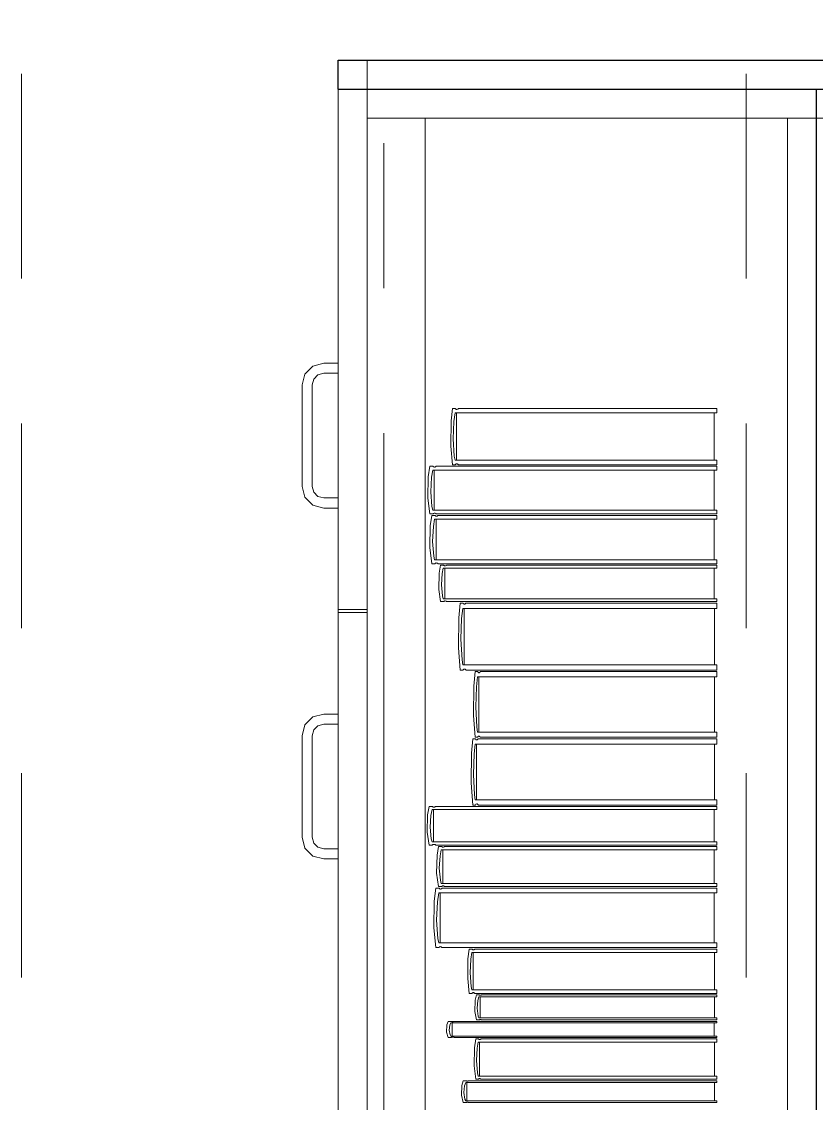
# Model space of a CAD drawing. Header units: inches. Extents: x -19 to 5698, y -728 to 92.
# Drawn here: x 293.57 to 294.119, y 15.088 to 15.834 of the extents above; entities that cross this region are included whole.
import ezdxf

# ---------------------------------------------------------------- set-up
doc = ezdxf.new("R2010")
doc.units = ezdxf.units.IN
doc.header["$MEASUREMENT"] = 0
doc.set_wipeout_variables(frame=1)
for name, pattern in [('Hidden Line', [0.195611, 0.141111, -0.0545]), ('Punto & Raya', [0.65, 0.5, -0.075, 0, -0.075]), ('Wipeout_Contour', [1, 0, -1])]:
    doc.linetypes.add(name, pattern=pattern)
for name, color, linetype in [('02 _ ARQ _ ALB _ Ejes Generales', 251, 'Continuous'), ('08 _ STR _ EXT _ 09 Vigas', 251, 'Continuous'), ('Interior - Mobiliario', 7, 'Continuous')]:
    doc.layers.add(name, color=color, linetype=linetype)

msp = doc.modelspace()

# ---------------------------------------------------------------- linework, layer by layer
at = {"layer": '08 _ STR _ EXT _ 09 Vigas', "color": 251, "linetype": 'Hidden Line', "lineweight": 13, "true_color": 0x636466}
msp.add_line((293.57005, 7.7), (293.57005, 16.9), dxfattribs=at)
at = {"layer": 'Interior - Mobiliario', "color": 175, "linetype": 'Continuous', "lineweight": 13}
for p, q in [((294.11862, 15.78729), (293.80862, 15.78729)), ((293.80862, 15.78729), (293.80862, 14.32729)), ((294.11862, 14.32729), (294.11862, 15.78729)), ((294.13862, 15.78729), (294.11862, 15.78729)), ((294.11862, 15.78729), (294.11862, 14.32729)), ((293.84862, 15.76729), (293.80862, 15.76729)), ((293.80862, 15.76729), (293.80862, 14.34729)), ((294.09862, 15.76729), (293.84862, 15.76729)), ((293.84862, 14.34729), (293.84862, 15.76729)), ((294.13862, 15.76729), (294.09862, 15.76729)), ((294.09862, 15.76729), (294.09862, 14.34729)), ((293.76563, 15.59079), (293.77112, 15.59628)), ((293.77112, 15.59628), (293.77862, 15.59829)), ((293.77862, 15.59829), (293.78862, 15.59829)), ((293.78862, 15.59829), (293.78862, 15.59129)), ((293.76362, 15.58329), (293.76563, 15.59079)), ((293.77169, 15.58729), (293.77062, 15.58329)), ((293.77462, 15.59022), (293.77169, 15.58729)), ((293.77862, 15.59129), (293.77462, 15.59022)), ((293.78862, 15.59129), (293.77862, 15.59129)), ((293.76362, 15.51329), (293.76362, 15.58329)), ((293.77062, 15.58329), (293.77062, 15.51329)), ((293.86743, 15.56702), (293.86644, 15.5585)), ((293.86942, 15.56702), (293.86743, 15.56702)), ((293.86842, 15.55809), (293.86926, 15.56391)), ((293.86926, 15.56391), (294.04996, 15.56391)), ((293.86952, 15.56687), (293.86942, 15.56702)), ((293.86975, 15.56663), (293.86952, 15.56687)), ((293.87, 15.56647), (293.86975, 15.56663)), ((293.87026, 15.56638), (293.87, 15.56647)), ((293.87017, 15.56391), (293.87017, 15.53126)), ((293.87053, 15.56637), (293.87026, 15.56638)), ((293.8708, 15.56644), (293.87053, 15.56637)), ((293.87105, 15.56659), (293.8708, 15.56644)), ((293.87129, 15.56681), (293.87105, 15.56659)), ((293.87144, 15.56702), (293.87129, 15.56681)), ((294.04996, 15.56702), (293.87144, 15.56702)), ((294.04814, 15.53126), (294.04814, 15.56391)), ((294.04996, 15.56391), (294.04996, 15.56702)), ((293.86644, 15.5585), (293.86621, 15.54111)), ((293.86796, 15.54612), (293.86842, 15.55809)), ((293.86621, 15.54111), (293.86743, 15.52815)), ((293.86872, 15.53421), (293.86796, 15.54612)), ((293.86926, 15.53126), (293.86872, 15.53421)), ((293.85185, 15.52715), (293.85077, 15.51994)), ((293.85401, 15.52715), (293.85185, 15.52715)), ((293.85412, 15.52702), (293.85401, 15.52715)), ((293.85437, 15.52682), (293.85412, 15.52702)), ((293.85464, 15.52668), (293.85437, 15.52682)), ((293.85493, 15.52661), (293.85464, 15.52668)), ((293.85522, 15.5266), (293.85493, 15.52661)), ((293.85551, 15.52666), (293.85522, 15.5266)), ((293.85578, 15.52678), (293.85551, 15.52666)), ((293.85604, 15.52697), (293.85578, 15.52678)), ((293.8562, 15.52715), (293.85604, 15.52697)), ((294.04996, 15.52715), (293.8562, 15.52715)), ((293.86743, 15.52815), (293.86942, 15.52815)), ((294.04996, 15.53126), (293.86926, 15.53126)), ((293.86942, 15.52815), (293.86957, 15.52836)), ((293.86957, 15.52836), (293.8698, 15.52858)), ((293.8698, 15.52858), (293.87006, 15.52873)), ((293.87006, 15.52873), (293.87032, 15.5288)), ((293.87032, 15.5288), (293.87059, 15.52879)), ((293.87059, 15.52879), (293.87086, 15.5287)), ((293.87086, 15.5287), (293.87111, 15.52854)), ((293.87111, 15.52854), (293.87134, 15.5283)), ((293.87134, 15.5283), (293.87144, 15.52815)), ((293.87144, 15.52815), (294.04996, 15.52815)), ((294.04996, 15.52815), (294.04996, 15.53126)), ((294.04996, 15.52452), (294.04996, 15.52715)), ((293.85077, 15.51994), (293.85052, 15.50524)), ((293.85242, 15.50948), (293.85292, 15.5196)), ((293.85292, 15.5196), (293.85383, 15.52452)), ((293.85383, 15.52452), (294.04996, 15.52452)), ((293.85482, 15.52452), (293.85482, 15.49691)), ((294.04798, 15.49691), (294.04798, 15.52452)), ((293.76563, 15.50579), (293.76362, 15.51329)), ((293.77062, 15.51329), (293.77169, 15.50929)), ((293.77112, 15.5003), (293.76563, 15.50579)), ((293.77169, 15.50929), (293.77462, 15.50637)), ((293.77462, 15.50637), (293.77862, 15.50529)), ((293.77862, 15.50529), (293.78862, 15.50529)), ((293.78862, 15.50529), (293.78862, 15.49829)), ((293.85052, 15.50524), (293.85185, 15.49428)), ((293.85325, 15.4994), (293.85242, 15.50948)), ((293.77862, 15.49829), (293.77112, 15.5003)), ((293.78862, 15.49829), (293.77862, 15.49829)), ((293.85383, 15.49691), (293.85325, 15.4994)), ((294.04996, 15.49691), (293.85383, 15.49691)), ((294.04996, 15.49428), (294.04996, 15.49691)), ((293.85185, 15.49428), (293.85401, 15.49428)), ((293.85316, 15.49328), (293.85209, 15.48596)), ((293.8553, 15.49328), (293.85316, 15.49328)), ((293.85401, 15.49428), (293.85417, 15.49446)), ((293.85417, 15.49446), (293.85443, 15.49464)), ((293.85423, 15.48561), (293.85513, 15.49061)), ((293.85443, 15.49464), (293.8547, 15.49477)), ((293.8547, 15.49477), (293.85499, 15.49483)), ((293.85499, 15.49483), (293.85528, 15.49482)), ((293.85513, 15.49061), (294.04996, 15.49061)), ((293.85528, 15.49482), (293.85557, 15.49475)), ((293.85541, 15.49315), (293.8553, 15.49328)), ((293.85566, 15.49295), (293.85541, 15.49315)), ((293.85557, 15.49475), (293.85584, 15.49461)), ((293.85593, 15.49281), (293.85566, 15.49295)), ((293.85584, 15.49461), (293.85609, 15.49441)), ((293.85622, 15.49273), (293.85593, 15.49281)), ((293.85609, 15.49441), (293.8562, 15.49428)), ((293.85611, 15.49061), (293.85611, 15.46256)), ((293.8562, 15.49428), (294.04996, 15.49428)), ((293.85651, 15.49272), (293.85622, 15.49273)), ((293.85679, 15.49278), (293.85651, 15.49272)), ((293.85707, 15.49291), (293.85679, 15.49278)), ((293.85732, 15.4931), (293.85707, 15.49291)), ((293.85748, 15.49328), (293.85732, 15.4931)), ((294.04996, 15.49328), (293.85748, 15.49328)), ((294.048, 15.46256), (294.048, 15.49061)), ((294.04996, 15.49061), (294.04996, 15.49328)), ((293.85209, 15.48596), (293.85184, 15.47102)), ((293.85373, 15.47533), (293.85423, 15.48561)), ((293.85455, 15.46509), (293.85373, 15.47533)), ((293.85184, 15.47102), (293.85316, 15.45988)), ((293.85316, 15.45988), (293.8553, 15.45988)), ((293.85513, 15.46256), (293.85455, 15.46509)), ((294.04996, 15.46256), (293.85513, 15.46256)), ((293.8553, 15.45988), (293.85546, 15.46006)), ((293.85546, 15.46006), (293.85572, 15.46025)), ((293.85572, 15.46025), (293.85599, 15.46038)), ((293.85599, 15.46038), (293.85628, 15.46044)), ((293.85628, 15.46044), (293.85657, 15.46043)), ((293.85657, 15.46043), (293.85685, 15.46036)), ((293.85685, 15.46036), (293.85712, 15.46022)), ((293.85712, 15.46022), (293.85737, 15.46001)), ((293.85737, 15.46001), (293.85748, 15.45988)), ((293.85748, 15.45988), (294.04996, 15.45988)), ((294.04996, 15.45988), (294.04996, 15.46256)), ((293.85816, 15.45339), (293.85793, 15.44218)), ((293.85921, 15.45888), (293.85816, 15.45339)), ((293.86128, 15.45888), (293.85921, 15.45888)), ((293.85975, 15.44541), (293.86024, 15.45313)), ((293.86024, 15.45313), (293.86111, 15.45688)), ((293.86111, 15.45688), (294.04996, 15.45688)), ((293.86139, 15.45879), (293.86128, 15.45888)), ((293.86163, 15.45863), (293.86139, 15.45879)), ((293.86189, 15.45853), (293.86163, 15.45863)), ((293.86216, 15.45847), (293.86189, 15.45853)), ((293.86207, 15.45688), (293.86207, 15.43583)), ((293.86245, 15.45847), (293.86216, 15.45847)), ((293.86272, 15.45851), (293.86245, 15.45847)), ((293.86299, 15.45861), (293.86272, 15.45851)), ((293.86324, 15.45875), (293.86299, 15.45861)), ((293.86339, 15.45888), (293.86324, 15.45875)), ((294.04996, 15.45888), (293.86339, 15.45888)), ((294.04806, 15.43583), (294.04806, 15.45688)), ((294.04996, 15.45688), (294.04996, 15.45888)), ((293.86055, 15.43773), (293.85975, 15.44541)), ((293.85793, 15.44218), (293.85921, 15.43383)), ((293.86111, 15.43583), (293.86055, 15.43773)), ((293.85921, 15.43383), (293.86128, 15.43383)), ((294.04996, 15.43583), (293.86111, 15.43583)), ((293.86128, 15.43383), (293.86144, 15.43396)), ((293.86144, 15.43396), (293.86168, 15.4341)), ((293.86168, 15.4341), (293.86195, 15.4342)), ((293.86195, 15.4342), (293.86223, 15.43424)), ((293.86223, 15.43424), (293.86251, 15.43424)), ((293.86251, 15.43424), (293.86278, 15.43418)), ((293.86278, 15.43418), (293.86305, 15.43407)), ((293.86305, 15.43407), (293.86329, 15.43392)), ((293.86329, 15.43392), (293.86339, 15.43383)), ((293.86339, 15.43383), (294.04996, 15.43383)), ((293.87277, 15.43283), (293.8718, 15.42267)), ((293.8747, 15.43283), (293.87277, 15.43283)), ((293.87373, 15.42219), (293.87454, 15.42912)), ((293.87454, 15.42912), (294.04996, 15.42912)), ((293.8748, 15.43265), (293.8747, 15.43283)), ((293.87502, 15.43236), (293.8748, 15.43265)), ((293.87526, 15.43217), (293.87502, 15.43236)), ((293.87552, 15.43206), (293.87526, 15.43217)), ((293.87543, 15.42912), (293.87543, 15.39022)), ((293.87578, 15.43205), (293.87552, 15.43206)), ((293.87604, 15.43214), (293.87578, 15.43205)), ((293.87629, 15.43231), (293.87604, 15.43214)), ((293.87651, 15.43258), (293.87629, 15.43231)), ((293.87666, 15.43283), (293.87651, 15.43258)), ((294.04996, 15.43283), (293.87666, 15.43283)), ((294.04819, 15.39022), (294.04819, 15.42912)), ((294.04996, 15.43383), (294.04996, 15.43583)), ((294.04996, 15.42912), (294.04996, 15.43283)), ((293.78862, 15.42829), (293.80862, 15.42829)), ((293.78862, 15.06729), (293.78862, 15.42629)), ((293.78862, 15.42629), (293.80862, 15.42629)), ((293.80862, 15.06729), (293.80862, 15.42629)), ((293.8718, 15.42267), (293.87158, 15.40196)), ((293.87328, 15.40793), (293.87373, 15.42219)), ((293.87402, 15.39373), (293.87328, 15.40793)), ((293.87158, 15.40196), (293.87277, 15.38652)), ((293.87454, 15.39022), (293.87402, 15.39373)), ((293.87277, 15.38652), (293.8747, 15.38652)), ((294.04996, 15.39022), (293.87454, 15.39022)), ((293.8747, 15.38652), (293.87484, 15.38676)), ((293.87484, 15.38676), (293.87507, 15.38703)), ((293.87507, 15.38703), (293.87532, 15.38721)), ((293.87532, 15.38721), (293.87558, 15.38729)), ((293.87558, 15.38729), (293.87584, 15.38728)), ((293.87584, 15.38728), (293.87609, 15.38717)), ((293.87609, 15.38717), (293.87634, 15.38698)), ((293.87634, 15.38698), (293.87656, 15.3867)), ((293.87656, 15.3867), (293.87666, 15.38652)), ((293.87666, 15.38652), (294.04996, 15.38652)), ((293.88304, 15.38552), (293.88213, 15.37558)), ((293.88486, 15.38552), (293.88304, 15.38552)), ((293.88495, 15.38534), (293.88486, 15.38552)), ((293.88516, 15.38507), (293.88495, 15.38534)), ((293.88539, 15.38487), (293.88516, 15.38507)), ((293.88563, 15.38477), (293.88539, 15.38487)), ((293.88588, 15.38476), (293.88563, 15.38477)), ((293.88612, 15.38484), (293.88588, 15.38476)), ((293.88635, 15.38501), (293.88612, 15.38484)), ((293.88657, 15.38527), (293.88635, 15.38501)), ((293.88671, 15.38552), (293.88657, 15.38527)), ((294.04996, 15.38552), (293.88671, 15.38552)), ((294.04996, 15.38652), (294.04996, 15.39022)), ((294.04996, 15.38189), (294.04996, 15.38552)), ((293.88395, 15.37511), (293.88471, 15.38189)), ((293.88471, 15.38189), (294.04996, 15.38189)), ((293.88555, 15.38189), (293.88555, 15.34386)), ((294.0483, 15.34386), (294.0483, 15.38189)), ((293.88213, 15.37558), (293.88192, 15.35533)), ((293.88352, 15.36117), (293.88395, 15.37511)), ((293.77862, 15.35629), (293.77112, 15.35428)), ((293.78862, 15.35629), (293.77862, 15.35629)), ((293.78862, 15.34929), (293.78862, 15.35629)), ((293.88192, 15.35533), (293.88304, 15.34023)), ((293.88422, 15.34729), (293.88352, 15.36117)), ((293.76563, 15.34879), (293.76362, 15.34129)), ((293.77112, 15.35428), (293.76563, 15.34879)), ((293.77169, 15.34529), (293.77462, 15.34822)), ((293.77462, 15.34822), (293.77862, 15.34929)), ((293.77862, 15.34929), (293.78862, 15.34929)), ((293.88471, 15.34386), (293.88422, 15.34729)), ((293.76362, 15.34129), (293.76362, 15.27129)), ((293.77062, 15.34129), (293.77169, 15.34529)), ((293.77062, 15.27129), (293.77062, 15.34129)), ((293.88304, 15.34023), (293.88486, 15.34023)), ((294.04996, 15.34386), (293.88471, 15.34386)), ((293.88486, 15.34023), (293.88499, 15.34047)), ((293.88499, 15.34047), (293.88521, 15.34073)), ((293.88521, 15.34073), (293.88544, 15.34091)), ((293.88544, 15.34091), (293.88569, 15.34099)), ((293.88569, 15.34099), (293.88593, 15.34098)), ((293.88593, 15.34098), (293.88617, 15.34088)), ((293.88617, 15.34088), (293.8864, 15.34068)), ((293.8864, 15.34068), (293.88661, 15.34041)), ((293.88661, 15.34041), (293.88671, 15.34023)), ((293.88671, 15.34023), (294.04996, 15.34023)), ((294.04996, 15.34023), (294.04996, 15.34386)), ((293.88147, 15.33923), (293.88055, 15.3292)), ((293.88331, 15.33923), (293.88147, 15.33923)), ((293.88238, 15.32873), (293.88316, 15.33557)), ((293.88316, 15.33557), (294.04996, 15.33557)), ((293.8834, 15.33905), (293.88331, 15.33923)), ((293.88361, 15.33878), (293.8834, 15.33905)), ((293.88384, 15.33858), (293.88361, 15.33878)), ((293.88409, 15.33848), (293.88384, 15.33858)), ((293.884, 15.33557), (293.884, 15.29716)), ((293.88434, 15.33847), (293.88409, 15.33848)), ((293.88458, 15.33855), (293.88434, 15.33847)), ((293.88482, 15.33873), (293.88458, 15.33855)), ((293.88503, 15.33899), (293.88482, 15.33873)), ((293.88517, 15.33923), (293.88503, 15.33899)), ((294.04996, 15.33923), (293.88517, 15.33923)), ((294.04828, 15.29716), (294.04828, 15.33557)), ((294.04996, 15.33557), (294.04996, 15.33923)), ((293.88055, 15.3292), (293.88034, 15.30875)), ((293.88196, 15.31465), (293.88238, 15.32873)), ((293.88266, 15.30063), (293.88196, 15.31465)), ((293.88034, 15.30875), (293.88147, 15.2935)), ((293.88316, 15.29716), (293.88266, 15.30063)), ((294.04996, 15.29716), (293.88316, 15.29716)), ((294.04996, 15.2935), (294.04996, 15.29716)), ((293.85139, 15.2925), (293.8503, 15.28668)), ((293.85355, 15.2925), (293.85139, 15.2925)), ((293.85246, 15.2864), (293.85338, 15.29038)), ((293.85338, 15.29038), (294.04996, 15.29038)), ((293.85366, 15.2924), (293.85355, 15.2925)), ((293.85391, 15.29224), (293.85366, 15.2924)), ((293.85418, 15.29213), (293.85391, 15.29224)), ((293.85447, 15.29207), (293.85418, 15.29213)), ((293.85437, 15.29038), (293.85437, 15.26806)), ((293.85476, 15.29206), (293.85447, 15.29207)), ((293.85505, 15.29211), (293.85476, 15.29206)), ((293.85533, 15.29221), (293.85505, 15.29211)), ((293.85558, 15.29236), (293.85533, 15.29221)), ((293.85575, 15.2925), (293.85558, 15.29236)), ((294.04996, 15.2925), (293.85575, 15.2925)), ((293.88147, 15.2935), (293.88331, 15.2935)), ((293.88331, 15.2935), (293.88344, 15.29375)), ((293.88344, 15.29375), (293.88366, 15.29401)), ((293.88366, 15.29401), (293.8839, 15.29419)), ((293.8839, 15.29419), (293.88414, 15.29427)), ((293.88414, 15.29427), (293.88439, 15.29426)), ((293.88439, 15.29426), (293.88463, 15.29415)), ((293.88463, 15.29415), (293.88487, 15.29396)), ((293.88487, 15.29396), (293.88508, 15.29368)), ((293.88508, 15.29368), (293.88517, 15.2935)), ((293.88517, 15.2935), (294.04996, 15.2935)), ((294.04798, 15.26806), (294.04798, 15.29038)), ((294.04996, 15.29038), (294.04996, 15.2925)), ((293.8503, 15.28668), (293.85006, 15.2748)), ((293.85196, 15.27822), (293.85246, 15.2864)), ((293.85006, 15.2748), (293.85139, 15.26593)), ((293.85279, 15.27008), (293.85196, 15.27822)), ((293.76362, 15.27129), (293.76563, 15.26379)), ((293.77169, 15.26729), (293.77062, 15.27129)), ((293.77462, 15.26437), (293.77169, 15.26729)), ((293.85139, 15.26593), (293.85355, 15.26593)), ((293.85338, 15.26806), (293.85279, 15.27008)), ((294.04996, 15.26806), (293.85338, 15.26806)), ((293.85355, 15.26593), (293.85371, 15.26608)), ((293.85371, 15.26608), (293.85397, 15.26623)), ((293.85397, 15.26623), (293.85425, 15.26633)), ((293.85425, 15.26633), (293.85453, 15.26638)), ((293.85453, 15.26638), (293.85483, 15.26637)), ((293.85483, 15.26637), (293.85511, 15.26631)), ((293.85511, 15.26631), (293.85539, 15.2662)), ((293.85539, 15.2662), (293.85564, 15.26604)), ((293.85564, 15.26604), (293.85575, 15.26593)), ((293.85575, 15.26593), (294.04996, 15.26593)), ((293.85781, 15.26493), (293.85676, 15.25887)), ((293.8599, 15.26493), (293.85781, 15.26493)), ((293.86, 15.26483), (293.8599, 15.26493)), ((293.86202, 15.26493), (293.86187, 15.26479)), ((294.04996, 15.26493), (293.86202, 15.26493)), ((294.04996, 15.26593), (294.04996, 15.26806)), ((294.04996, 15.26272), (294.04996, 15.26493)), ((293.76563, 15.26379), (293.77112, 15.2583)), ((293.77112, 15.2583), (293.77862, 15.25629)), ((293.77862, 15.26329), (293.77462, 15.26437)), ((293.78862, 15.26329), (293.77862, 15.26329)), ((293.78862, 15.25629), (293.78862, 15.26329)), ((293.85676, 15.25887), (293.85652, 15.24649)), ((293.85836, 15.25006), (293.85885, 15.25858)), ((293.85885, 15.25858), (293.85973, 15.26272)), ((293.85973, 15.26272), (294.04996, 15.26272)), ((293.86025, 15.26466), (293.86, 15.26483)), ((293.86051, 15.26454), (293.86025, 15.26466)), ((293.86079, 15.26448), (293.86051, 15.26454)), ((293.86069, 15.26272), (293.86069, 15.23948)), ((293.86107, 15.26447), (293.86079, 15.26448)), ((293.86135, 15.26452), (293.86107, 15.26447)), ((293.86162, 15.26463), (293.86135, 15.26452)), ((293.86187, 15.26479), (293.86162, 15.26463)), ((294.04804, 15.23948), (294.04804, 15.26272)), ((293.77862, 15.25629), (293.78862, 15.25629)), ((293.85916, 15.24158), (293.85836, 15.25006)), ((293.85652, 15.24649), (293.85781, 15.23727)), ((293.85597, 15.23627), (293.8549, 15.22724)), ((293.85807, 15.23627), (293.85597, 15.23627)), ((293.85781, 15.23727), (293.8599, 15.23727)), ((293.85818, 15.23611), (293.85807, 15.23627)), ((293.85843, 15.23586), (293.85818, 15.23611)), ((293.85869, 15.23568), (293.85843, 15.23586)), ((293.85897, 15.23559), (293.85869, 15.23568)), ((293.85926, 15.23558), (293.85897, 15.23559)), ((293.85973, 15.23948), (293.85916, 15.24158)), ((293.85954, 15.23565), (293.85926, 15.23558)), ((293.85981, 15.23581), (293.85954, 15.23565)), ((294.04996, 15.23948), (293.85973, 15.23948)), ((293.86006, 15.23605), (293.85981, 15.23581)), ((293.8599, 15.23727), (293.86005, 15.23741)), ((293.86005, 15.23741), (293.8603, 15.23757)), ((293.86022, 15.23627), (293.86006, 15.23605)), ((294.04996, 15.23627), (293.86022, 15.23627)), ((293.8603, 15.23757), (293.86057, 15.23768)), ((293.86057, 15.23768), (293.86085, 15.23773)), ((293.86085, 15.23773), (293.86113, 15.23772)), ((293.86113, 15.23772), (293.86141, 15.23766)), ((293.86141, 15.23766), (293.86168, 15.23754)), ((293.86168, 15.23754), (293.86192, 15.23737)), ((293.86192, 15.23737), (293.86202, 15.23727)), ((293.86202, 15.23727), (294.04996, 15.23727)), ((294.04996, 15.23727), (294.04996, 15.23948)), ((294.04996, 15.23297), (294.04996, 15.23627)), ((293.85701, 15.22681), (293.85791, 15.23297)), ((293.85791, 15.23297), (294.04996, 15.23297)), ((293.85888, 15.23297), (293.85888, 15.19842)), ((294.04802, 15.19842), (294.04802, 15.23297)), ((293.8549, 15.22724), (293.85466, 15.20885)), ((293.85652, 15.21415), (293.85701, 15.22681)), ((293.85733, 15.20154), (293.85652, 15.21415)), ((293.85466, 15.20885), (293.85597, 15.19513)), ((293.85791, 15.19842), (293.85733, 15.20154)), ((294.04996, 15.19842), (293.85791, 15.19842)), ((294.04996, 15.19513), (294.04996, 15.19842)), ((293.85597, 15.19513), (293.85807, 15.19513)), ((293.85807, 15.19513), (293.85823, 15.19535)), ((293.85823, 15.19535), (293.85848, 15.19559)), ((293.85848, 15.19559), (293.85876, 15.19574)), ((293.85876, 15.19574), (293.85904, 15.19582)), ((293.85904, 15.19582), (293.85932, 15.19581)), ((293.85932, 15.19581), (293.8596, 15.19571)), ((293.8596, 15.19571), (293.85987, 15.19554)), ((293.85987, 15.19554), (293.86012, 15.19529)), ((293.86012, 15.19529), (293.86022, 15.19513)), ((293.86022, 15.19513), (294.04996, 15.19513)), ((293.87907, 15.19413), (293.87814, 15.18744)), ((293.88093, 15.19413), (293.87907, 15.19413)), ((293.88, 15.18712), (293.88078, 15.19169)), ((293.88078, 15.19169), (294.04996, 15.19169)), ((293.88103, 15.19401), (293.88093, 15.19413)), ((293.88124, 15.19383), (293.88103, 15.19401)), ((293.88148, 15.1937), (293.88124, 15.19383)), ((293.88172, 15.19363), (293.88148, 15.1937)), ((293.88164, 15.19169), (293.88164, 15.16606)), ((293.88198, 15.19362), (293.88172, 15.19363)), ((293.88222, 15.19368), (293.88198, 15.19362)), ((293.88246, 15.19379), (293.88222, 15.19368)), ((293.88268, 15.19397), (293.88246, 15.19379)), ((293.88282, 15.19413), (293.88268, 15.19397)), ((294.04996, 15.19413), (293.88282, 15.19413)), ((294.04826, 15.16606), (294.04826, 15.19169)), ((294.04996, 15.19169), (294.04996, 15.19413)), ((293.87814, 15.18744), (293.87793, 15.1738)), ((293.87956, 15.17773), (293.88, 15.18712)), ((293.88028, 15.16838), (293.87956, 15.17773)), ((293.87793, 15.1738), (293.87907, 15.16362)), ((293.88078, 15.16606), (293.88028, 15.16838)), ((293.87907, 15.16362), (293.88093, 15.16362)), ((294.04996, 15.16606), (293.88078, 15.16606)), ((293.88093, 15.16362), (293.88107, 15.16379)), ((293.88107, 15.16379), (293.88129, 15.16396)), ((293.88129, 15.16396), (293.88153, 15.16408)), ((293.88153, 15.16408), (293.88178, 15.16413)), ((293.88178, 15.16413), (293.88203, 15.16412)), ((293.88203, 15.16412), (293.88228, 15.16406)), ((293.88228, 15.16406), (293.88251, 15.16393)), ((293.88251, 15.16393), (293.88273, 15.16374)), ((293.88273, 15.16374), (293.88282, 15.16362)), ((293.88282, 15.16362), (294.04996, 15.16362)), ((293.88395, 15.16262), (293.88304, 15.15881)), ((293.88575, 15.16262), (293.88395, 15.16262)), ((293.88484, 15.15863), (293.88561, 15.16123)), ((293.88561, 15.16123), (294.04996, 15.16123)), ((293.88584, 15.16255), (293.88575, 15.16262)), ((293.88605, 15.16245), (293.88584, 15.16255)), ((293.88628, 15.16238), (293.88605, 15.16245)), ((293.88652, 15.16234), (293.88628, 15.16238)), ((293.88644, 15.16123), (293.88644, 15.14665)), ((293.88677, 15.16233), (293.88652, 15.16234)), ((293.88701, 15.16236), (293.88677, 15.16233)), ((293.88724, 15.16243), (293.88701, 15.16236)), ((293.88745, 15.16253), (293.88724, 15.16243)), ((293.88759, 15.16262), (293.88745, 15.16253)), ((294.04996, 15.16262), (293.88759, 15.16262)), ((294.0483, 15.14665), (294.0483, 15.16123)), ((294.04996, 15.16362), (294.04996, 15.16606)), ((294.04996, 15.16123), (294.04996, 15.16262)), ((293.88304, 15.15881), (293.88283, 15.15105)), ((293.88442, 15.15329), (293.88484, 15.15863)), ((293.88511, 15.14797), (293.88442, 15.15329)), ((293.88283, 15.15105), (293.88395, 15.14526)), ((293.88561, 15.14665), (293.88511, 15.14797)), ((294.04996, 15.14665), (293.88561, 15.14665)), ((293.88633, 15.14552), (293.88658, 15.14555)), ((293.88658, 15.14555), (293.88682, 15.14555)), ((293.88682, 15.14555), (293.88706, 15.14551)), ((294.04996, 15.14526), (294.04996, 15.14665)), ((293.86355, 15.14185), (293.86332, 15.13692)), ((293.86456, 15.14426), (293.86355, 15.14185)), ((293.86658, 15.14426), (293.86456, 15.14426)), ((293.86509, 15.13834), (293.86556, 15.14173)), ((293.86587, 15.13496), (293.86509, 15.13834)), ((293.86556, 15.14173), (293.86642, 15.14338)), ((293.86642, 15.14338), (294.04996, 15.14338)), ((293.86668, 15.14422), (293.86658, 15.14426)), ((293.86692, 15.14415), (293.86668, 15.14422)), ((293.86717, 15.1441), (293.86692, 15.14415)), ((293.86744, 15.14408), (293.86717, 15.1441)), ((293.86734, 15.14338), (293.86734, 15.13413)), ((293.86771, 15.14408), (293.86744, 15.14408)), ((293.86798, 15.1441), (293.86771, 15.14408)), ((293.86824, 15.14414), (293.86798, 15.1441)), ((293.86848, 15.1442), (293.86824, 15.14414)), ((293.86863, 15.14426), (293.86848, 15.1442)), ((294.04996, 15.14426), (293.86863, 15.14426)), ((293.88395, 15.14526), (293.88575, 15.14526)), ((293.88575, 15.14526), (293.88589, 15.14535)), ((293.88589, 15.14535), (293.8861, 15.14545)), ((293.8861, 15.14545), (293.88633, 15.14552)), ((293.88706, 15.14551), (293.88729, 15.14543)), ((293.88729, 15.14543), (293.8875, 15.14533)), ((293.8875, 15.14533), (293.88759, 15.14526)), ((293.88759, 15.14526), (294.04996, 15.14526)), ((294.04811, 15.13413), (294.04811, 15.14338)), ((294.04996, 15.14338), (294.04996, 15.14426)), ((293.86332, 15.13692), (293.86456, 15.13325)), ((293.86456, 15.13325), (293.86658, 15.13325)), ((293.86642, 15.13413), (293.86587, 15.13496)), ((294.04996, 15.13413), (293.86642, 15.13413)), ((293.86658, 15.13325), (293.86673, 15.13331)), ((293.86673, 15.13331), (293.86697, 15.13337)), ((293.86697, 15.13337), (293.86723, 15.13341)), ((293.86723, 15.13341), (293.8675, 15.13343)), ((293.8675, 15.13343), (293.86777, 15.13343)), ((293.86777, 15.13343), (293.86804, 15.1334)), ((293.86804, 15.1334), (293.86829, 15.13336)), ((293.86829, 15.13336), (293.86853, 15.13329)), ((293.86853, 15.13329), (293.86863, 15.13325)), ((293.86863, 15.13325), (294.04996, 15.13325)), ((293.88348, 15.13225), (293.88257, 15.12613)), ((293.88529, 15.13225), (293.88348, 15.13225)), ((293.88539, 15.13214), (293.88529, 15.13225)), ((293.8856, 15.13197), (293.88539, 15.13214)), ((293.88583, 15.13185), (293.8856, 15.13197)), ((293.88607, 15.13179), (293.88583, 15.13185)), ((293.88631, 15.13178), (293.88607, 15.13179)), ((293.88655, 15.13183), (293.88631, 15.13178)), ((293.88679, 15.13194), (293.88655, 15.13183)), ((293.887, 15.1321), (293.88679, 15.13194)), ((293.88714, 15.13225), (293.887, 15.1321)), ((294.04996, 15.13225), (293.88714, 15.13225)), ((294.04996, 15.13325), (294.04996, 15.13413)), ((294.04996, 15.13002), (294.04996, 15.13225)), ((293.88257, 15.12613), (293.88237, 15.11367)), ((293.88396, 15.11726), (293.88438, 15.12584)), ((293.88438, 15.12584), (293.88515, 15.13002)), ((293.88515, 15.13002), (294.04996, 15.13002)), ((293.88598, 15.13002), (293.88598, 15.1066)), ((294.0483, 15.1066), (294.0483, 15.13002)), ((293.88466, 15.10871), (293.88396, 15.11726)), ((293.88237, 15.11367), (293.88348, 15.10437)), ((293.88515, 15.1066), (293.88466, 15.10871)), ((293.8748, 15.10337), (293.87384, 15.10005)), ((293.8767, 15.10337), (293.8748, 15.10337)), ((293.87575, 15.09989), (293.87655, 15.10216)), ((293.87655, 15.10216), (294.04996, 15.10216)), ((293.8768, 15.10331), (293.8767, 15.10337)), ((293.87702, 15.10322), (293.8768, 15.10331)), ((293.87726, 15.10315), (293.87702, 15.10322)), ((293.87752, 15.10312), (293.87726, 15.10315)), ((293.87743, 15.10216), (293.87743, 15.08945)), ((293.87778, 15.10311), (293.87752, 15.10312)), ((293.87803, 15.10314), (293.87778, 15.10311)), ((293.87827, 15.1032), (293.87803, 15.10314)), ((293.8785, 15.10329), (293.87827, 15.1032)), ((293.87864, 15.10337), (293.8785, 15.10329)), ((294.04996, 15.10337), (293.87864, 15.10337)), ((293.88348, 15.10437), (293.88529, 15.10437)), ((294.04996, 15.1066), (293.88515, 15.1066)), ((293.88529, 15.10437), (293.88543, 15.10452)), ((293.88543, 15.10452), (293.88565, 15.10468)), ((293.88565, 15.10468), (293.88588, 15.10478)), ((293.88588, 15.10478), (293.88612, 15.10483)), ((293.88612, 15.10483), (293.88637, 15.10483)), ((293.88637, 15.10483), (293.88661, 15.10476)), ((293.88661, 15.10476), (293.88684, 15.10465)), ((293.88684, 15.10465), (293.88704, 15.10448)), ((293.88704, 15.10448), (293.88714, 15.10437)), ((293.88714, 15.10437), (294.04996, 15.10437)), ((294.04821, 15.08945), (294.04821, 15.10216)), ((294.04996, 15.10437), (294.04996, 15.1066)), ((294.04996, 15.10216), (294.04996, 15.10337)), ((293.87384, 15.10005), (293.87362, 15.09329)), ((293.8753, 15.09524), (293.87575, 15.09989)), ((293.87603, 15.0906), (293.8753, 15.09524)), ((293.87362, 15.09329), (293.8748, 15.08824)), ((293.8748, 15.08824), (293.8767, 15.08824)), ((293.87655, 15.08945), (293.87603, 15.0906)), ((294.04996, 15.08945), (293.87655, 15.08945)), ((293.8767, 15.08824), (293.87685, 15.08832)), ((293.87685, 15.08832), (293.87707, 15.08841)), ((293.87707, 15.08841), (293.87732, 15.08847)), ((293.87732, 15.08847), (293.87757, 15.08849)), ((293.87757, 15.08849), (293.87783, 15.08849)), ((293.87783, 15.08849), (293.87809, 15.08846)), ((293.87809, 15.08846), (293.87833, 15.08839)), ((293.87833, 15.08839), (293.87855, 15.0883)), ((293.87855, 15.0883), (293.87864, 15.08824)), ((293.87864, 15.08824), (294.04996, 15.08824)), ((294.04996, 15.08824), (294.04996, 15.08945))]:
    msp.add_line(p, q, dxfattribs=at)
at = {"layer": 'Interior - Mobiliario', "color": 175, "linetype": 'Continuous', "lineweight": 30}
for p, q in [((294.11862, 15.78729), (294.13862, 15.78729)), ((294.11862, 14.32729), (294.11862, 15.78729))]:
    msp.add_line(p, q, dxfattribs=at)

# ---------------------------------------------------------------- next in the draw order: wipeouts: each hides what was drawn before it
at = {"color": 254, "linetype": 'Wipeout_Contour', "lineweight": 0, "ltscale": 9714.768245}
msp.add_wipeout([(293.78862, 15.80729), (293.78862, 15.78729), (294.13862, 15.78729), (294.13862, 15.80729)], dxfattribs=at).dxf.layer = 'Interior - Mobiliario'

# ---------------------------------------------------------------- next in the draw order: linework, layer by layer
at = {"layer": '02 _ ARQ _ ALB _ Ejes Generales', "color": 251, "linetype": 'Punto & Raya', "lineweight": 13, "true_color": 0x636466}
msp.add_line((293.82005, 3.05001), (293.82005, 44.9), dxfattribs=at)
at = {"layer": '08 _ STR _ EXT _ 09 Vigas', "color": 251, "linetype": 'Hidden Line', "lineweight": 13, "true_color": 0x636466}
msp.add_line((294.07005, 7.7), (294.07005, 16.9), dxfattribs=at)
at = {"layer": 'Interior - Mobiliario', "color": 175, "linetype": 'Continuous', "lineweight": 30}
for p, q in [((293.78862, 15.80729), (294.13862, 15.80729)), ((293.78862, 15.78729), (293.78862, 15.80729)), ((293.78862, 15.78729), (294.13862, 15.78729))]:
    msp.add_line(p, q, dxfattribs=at)
at = {"layer": 'Interior - Mobiliario', "color": 175, "linetype": 'Continuous', "lineweight": 13}
for p, q in [((294.13862, 15.80729), (293.78862, 15.80729)), ((293.78862, 15.80729), (293.78862, 15.78729)), ((293.78862, 15.80729), (294.13862, 15.80729)), ((293.78862, 14.30729), (293.78862, 15.80729)), ((294.13862, 15.80729), (293.80862, 15.80729)), ((293.80862, 15.80729), (293.80862, 15.76729)), ((293.78862, 15.78729), (294.13862, 15.78729)), ((294.13862, 15.78729), (293.78862, 15.78729)), ((293.78862, 15.78729), (293.78862, 14.32729)), ((294.11862, 15.78729), (293.78862, 15.78729)), ((293.78862, 15.78729), (293.78862, 14.32729)), ((293.78862, 15.78729), (293.78862, 15.42829)), ((293.78862, 15.78729), (293.80862, 15.78729)), ((294.11862, 15.78729), (293.80862, 15.78729)), ((293.80862, 15.78729), (293.80862, 14.32729)), ((294.11862, 15.78729), (293.80862, 15.78729)), ((293.80862, 15.78729), (293.80862, 14.32729)), ((293.80862, 15.78729), (293.80862, 15.42829)), ((294.11862, 14.32729), (294.11862, 15.78729)), ((294.11862, 14.32729), (294.11862, 15.78729)), ((294.11862, 14.32729), (294.11862, 15.78729))]:
    msp.add_line(p, q, dxfattribs=at)

doc.saveas('drawing.dxf')
